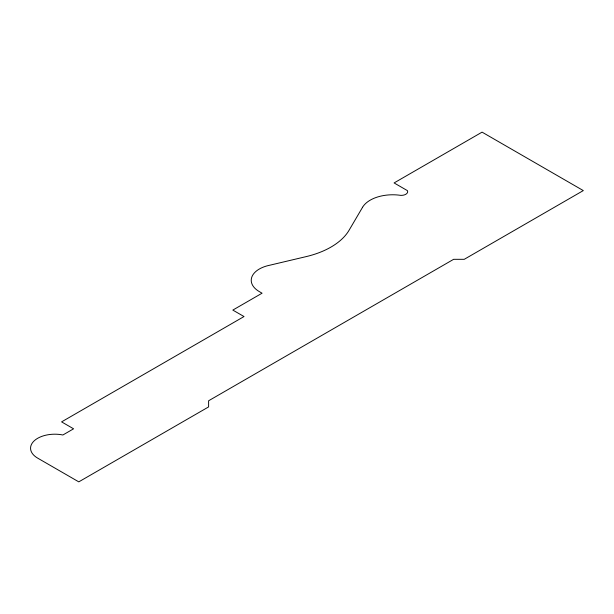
<?xml version="1.0" encoding="UTF-8"?>
<svg xmlns="http://www.w3.org/2000/svg" width="614" height="614" viewBox="0 0 614 614"><rect width="100%" height="100%" fill="white"/><g stroke="black" fill="none" stroke-linecap="round" stroke-linejoin="round"><path stroke-width="0.92" d="M362.582 207.248L349.051 230.288A75.438 43.556 0 0 1 306.217 256.598L269.761 265.225A27.707 15.995 0 0 0 259.354 291.627L262.071 293.2L232.829 310.085L244.019 316.548L61.584 421.879L73.588 428.81L62.889 434.988A24.284 14.022 0 0 0 34.284 440.745A24.284 14.022 0 0 0 37.661 458.121L78.784 481.86L208.607 406.913L208.607 400.773L453.631 259.315L464.253 259.315L583.3 190.586L482.067 132.14L394.088 182.934L407.389 190.616A6.386 3.684 0 0 1 405.647 194.369A6.386 3.684 0 0 1 399.031 195.137A31.844 18.382 0 0 0 362.582 207.248"/></g></svg>
